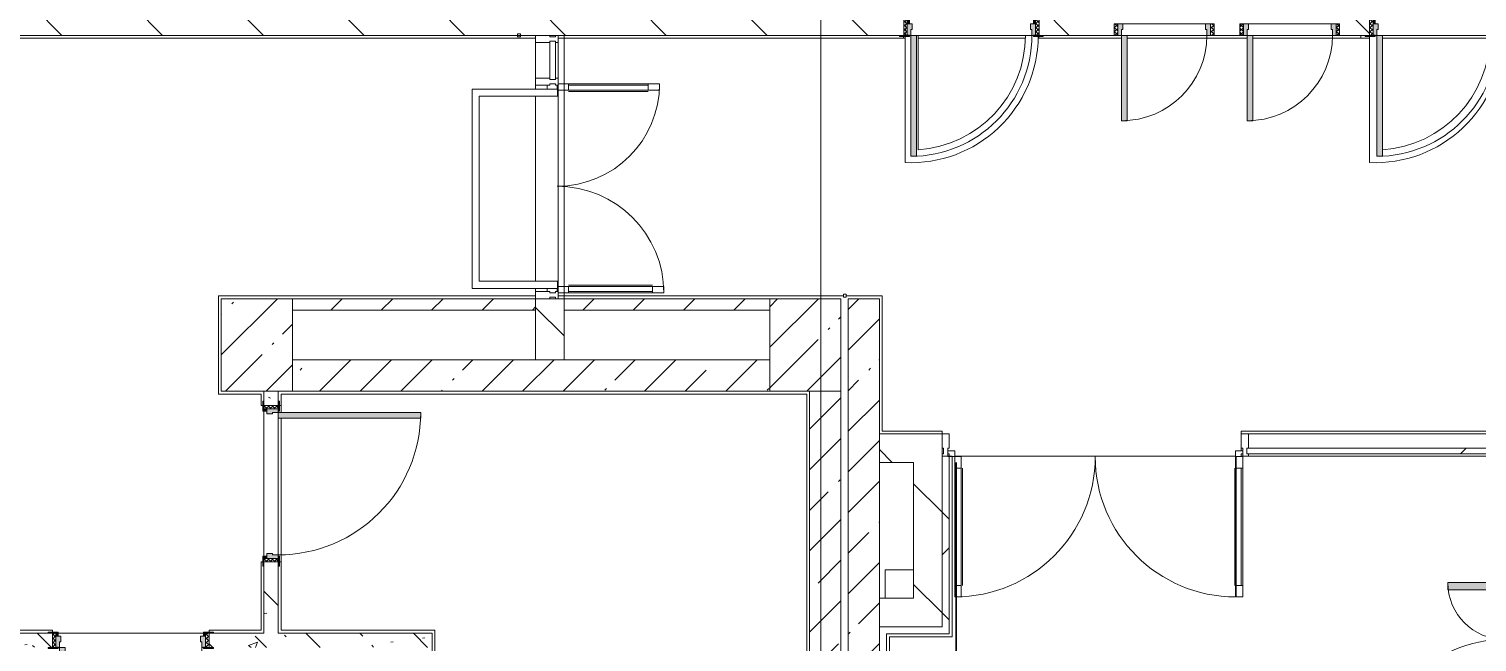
# Model space of a CAD drawing. Header units: millimetres. Extents: x -7229 to 193500, y -8553 to 29000.
# Drawn here: x 79000 to 89165, y 9138 to 13445 of the extents above; entities that cross this region are included whole.
import ezdxf

# ---------------------------------------------------------------- set-up
doc = ezdxf.new("R2010")
doc.units = ezdxf.units.MM
doc.linetypes.add('Осевая', pattern=[15875, 3175, -2381.25, 7937.5, -2381.25])
for name, color, linetype, lineweight in [('A-DETL-1', 7, 'Continuous', 30), ('A-GLAZ-CURT', 7, 'Continuous', 5), ('A-GLAZ-CWMG', 7, 'Continuous', 5), ('A-WALL', 7, 'Continuous', 5), ('A-WALL-1', 7, 'Continuous', 9), ('I-WALL', 7, 'Continuous', 5), ('S-COLS', 7, 'Continuous', 5), ('Оси', 7, 'Continuous', 9), ('Оси-2', 7, 'Осевая', 9)]:
    doc.layers.add(name, color=color, linetype=linetype, lineweight=lineweight)
for name, color, linetype, lineweight, true_color in [('A-DETL-GENF-3', 7, 'Continuous', 5, 0xaaaaaa), ('A-DOOR-1', 7, 'Continuous', 5, 0xaaaaaa), ('A-DOOR-2', 7, 'Continuous', 5, 0xe2e2e2), ('A-DOOR-FRAM-1', 7, 'Continuous', 5, 0xe2e2e2), ('A-DOOR-FRAM-2', 7, 'Continuous', 5, 0xaaaaaa), ('A-FLOR-1', 7, 'Continuous', 5, 0xaaaaaa), ('I-WALL-3', 7, 'Continuous', 5, 0x787878)]:
    doc.layers.add(name, color=color, linetype=linetype, lineweight=lineweight, true_color=true_color)
pattern_1 = [(45, (0, 0), (-285.1231, 285.1231), []), (45, (285.12, 0), (-285.1231, 285.1231), [504.031, -100.806, 16.764, -84.042])]
pattern_2 = [(135, (0, 0), (-353.5534, -353.5534), [])]
pattern_3 = [(135, (0, 0), (-377.1708, -377.1708), [533.4, -88.9, 17.78, -88.9]), (135, (0, 376.94), (-377.1708, -377.1708), []), (50, (0, 0), (637.6445, -55.7866), [66.675, -733.425]), (355, (0, 0), (-123.3494, 668.699), [53.34, -586.74]), (100.451, (53.14, -4.65), (514.299, 612.908), [56.665, -623.315]), (46.184, (0, 177.8), (948.7764, -147.15), [100.012, -1100.137]), (96.636, (79.1, 165.5), (830.909, 865.997), [84.998, -934.973]), (351.184, (0, 177.8), (830.918, 865.988), [80.01, -880.11]), (21, (88.9, 133.35), (530.6506, -357.9283), [66.675, -733.425]), (326, (88.9, 133.35), (216.308, 644.6585), [53.34, -586.74]), (71.451, (133.1, 103.5), (746.9596, 286.7243), [56.665, -623.315]), (37.5, (0, 0), (10.81053, 295.9426), [16.764, -562.864, 16.764, -578.866, -588.962]), (37.5, (0, 0), (10.81053, 295.9426), [-1175.258, 16.764, -572.198]), (7.5, (0, 0), (233.8692, 350.6318), [16.764, -322.834, 16.764, -549.529, -224.472]), (7.5, (0, 0), (233.8692, 350.6318), [-905.891, 16.764, -207.708]), (327.5, (-198.25, 0), (474.5678, -20.0513), [16.764, -205.486, 16.764, -676.656, -920.115]), (327.5, (-198.25, 0), (474.5678, -20.0513), [-915.67, 16.764, -903.351]), (317.5, (-287.15, 0), (518.4522, 88.9934), [16.764, -272.161, 16.764, -443.738, -653.415]), (317.5, (-287.15, 0), (518.4522, 88.9934), [-749.427, 16.764, -636.651])]
pattern_4 = [(135, (1751.41, 114.685), (-14.14214, -14.14214), []), (225, (1751.41, 114.685), (14.14214, -14.14214), [])]
pattern_5 = [(45, (-371.384, 114.685), (-14.1421, 14.1421), []), (135, (-371.384, 114.685), (-14.1421, -14.1421), [])]
pattern_6 = [(45, (0, 0), (-353.5534, 353.5534), []), (135, (0, 0), (-353.5534, -353.5534), [])]

# ---------------------------------------------------------------- blocks, each defined once
blk = doc.blocks.new('Системная панель - Стекло - 40мм-22736316-1_2_1_птичка зашивка')
at = {"layer": 'A-GLAZ-CURT'}
for p, q in [((135, 0), (-135, 0)), ((-135, 0), (-135, -40)), ((135, -40), (135, 0)), ((-135, -40), (135, -40))]:
    blk.add_line(p, q, dxfattribs=at)
blk = doc.blocks.new('Прямоугольный импост - Импост структурный с накладкой - 160мм Темный-32274872-1_2_1_птичка зашивка')
at = {"layer": 'A-GLAZ-CWMG'}
for p, q in [((82557, 13100), (82557, 13350)), ((82714, 13100), (82714, 13350))]:
    blk.add_line(p, q, dxfattribs=at)
blk = doc.blocks.new('Прямоугольный импост - Импост структурный с накладкой - 160мм Темный-30755840-1_2_1_птичка зашивка')
at = {"layer": 'A-GLAZ-CWMG'}
for p, q in [((-50, 40), (-50, 140)), ((-50, 140), (0, 140)), ((0, 140), (0, 40)), ((-40, 40), (-50, 40)), ((-50, -17), (-50, 0)), ((-50, 0), (-40, 0)), ((-40, 0), (-40, 40)), ((-10, 40), (-10, 0)), ((0, 40), (-10, 40)), ((-10, 0), (0, 0)), ((0, 0), (0, -17)), ((0, -17), (-50, -17))]:
    blk.add_line(p, q, dxfattribs=at)
blk = doc.blocks.new('Дверь_Витражная_остекление_ - ДВН_CОШ в витраже В-7-32274869-1_2_1_птичка зашивка')
at = {"layer": 'A-DETL-GENF-3'}
for p, q in [((-735, 730), (-690, 730)), ((-735, 730), (-735, 17)), ((-690, 730), (-735, 730)), ((-735, 730), (-735, 17)), ((-690, 730), (-690, 14)), ((-690, 14), (-690, 730)), ((735, 760), (690, 760)), ((690, 760), (690, 14)), ((735, 760), (690, 760)), ((690, 760), (690, 14)), ((735, 760), (735, 17)), ((735, 17), (735, 760)), ((-735, 650), (-690, 650)), ((-725, 650), (-725, 90)), ((-681, 650), (-681, 90)), ((681, 680), (681, 90)), ((735, 680), (690, 680)), ((725, 680), (725, 90)), ((-735, 90), (-690, 90)), ((-697, 10), (-725, 10)), ((-725, 10), (-697, 10)), ((-697, 10), (-725, 10)), ((735, 90), (690, 90)), ((702, 10), (725, 10)), ((702, 10), (725, 10)), ((702, 10), (725, 10)), ((-725, -60), (-697, -60)), ((725, -60), (703, -60))]:
    blk.add_line(p, q, dxfattribs=at)
at = {"layer": 'A-DOOR-1'}
for p, q in [((-735, 730), (-735, 17)), ((735, 760), (735, 17))]:
    blk.add_line(p, q, dxfattribs=at)
for centre, radius, start, end in [((-735, 10), 720, 360, 90), ((735, 10), 750, 90, 180)]:
    blk.add_arc(centre, radius, start, end, dxfattribs=at)
blk = doc.blocks.new('Прямоугольный импост - Импост структурный с накладкой - 160мм Темный-30755836-1_2_1_птичка зашивка')
at = {"layer": 'A-GLAZ-CWMG'}
for p, q in [((-25, 40), (-25, 140)), ((-25, 140), (25, 140)), ((25, 140), (25, 40)), ((-15, 40), (-25, 40)), ((-25, -17), (-25, 0)), ((-25, 0), (-15, 0)), ((-15, 0), (-15, 40)), ((15, 40), (15, 0)), ((25, 40), (15, 40)), ((15, 0), (25, 0)), ((25, 0), (25, -17)), ((25, -17), (-25, -17))]:
    blk.add_line(p, q, dxfattribs=at)
blk = doc.blocks.new('Прямоугольный импост - Импост структурный с накладкой - 160мм Темный-30755843-1_2_1_птичка зашивка')
at = {"layer": 'A-GLAZ-CWMG'}
for p, q in [((0, 140), (-50, 140)), ((-50, 140), (-50, 40)), ((0, 40), (0, 140)), ((-50, 40), (-40, 40)), ((-40, 0), (-50, 0)), ((-50, 0), (-50, -17)), ((-40, 40), (-40, 0)), ((-10, 0), (-10, 40)), ((-10, 40), (0, 40)), ((0, 0), (-10, 0)), ((0, -17), (0, 0)), ((-50, -17), (0, -17))]:
    blk.add_line(p, q, dxfattribs=at)
blk = doc.blocks.new('110_Дверь_СКБ_1Ст_Внутренняя1 - Д-4 _л_ 1100x2100h_су мгн-33293497-1_2_1_птичка зашивка')
at = {"layer": 'A-DOOR-1'}
h = blk.add_hatch(dxfattribs=at)
h.set_pattern_fill('FP_34', color=256, style=0, pattern_type=2)
h.set_pattern_definition(pattern_4)
h.paths.add_polyline_path([(537.5, 50), (537.5, -50), (562.5, -50), (562.5, 50)])
at = {"layer": 'A-DOOR-2'}
h = blk.add_hatch(color=256, dxfattribs=at)
h.paths.add_polyline_path([(-512.5, 50), (-507.1, -30), (-477.5, -30), (-477.5, 10), (-487.5, 10), (-487.5, 50), (-497.5, 50)])
h.paths.add_polyline_path([(537.5, 50), (512.5, 50), (512.5, 10), (502.5, 10), (502.5, -30), (537.5, -30)])
at = {"layer": 'A-DOOR-FRAM-1'}
for points in [[(472.5, 1050), (472.5, 50), (512.5, 50), (512.5, 1050)], [(-537.5, 58), (-567.5, 58), (-567.5, 50), (-497.5, 50), (-497.5, 58), (-517.5, 58)], [(542.5, 58), (522.5, 58), (522.5, 50), (592.5, 50), (592.5, 58), (562.5, 58)], [(-537.5, -50), (-567.5, -50), (-567.5, -58), (-497.5, -58), (-497.5, -50), (-522.3, -50)], [(-497.5, -30), (-512.5, -30), (-512.5, -50), (-497.5, -50)], [(537.5, -30), (522.5, -30), (522.5, -50), (537.5, -50)], [(522.5, -50), (522.5, -58), (592.5, -58), (592.5, -50), (537.5, -50)]]:
    blk.add_hatch(color=256, dxfattribs=at).paths.add_polyline_path(points)
at = {"layer": 'A-DOOR-FRAM-2'}
h = blk.add_hatch(dxfattribs=at)
h.set_pattern_fill('FP_35', color=256, style=0, pattern_type=2)
h.set_pattern_definition(pattern_5)
h.paths.add_polyline_path([(-512.5, 50), (-537.5, 50), (-537.5, -50), (-512.5, -50), (-512.5, -37.1)])
at = {"layer": 'A-DOOR-1'}
for p, q in [((512.5, 1050), (472.5, 1050)), ((472.5, 1050), (472.5, 50)), ((512.5, 50), (512.5, 1050)), ((472.5, 50), (512.5, 50))]:
    blk.add_line(p, q, dxfattribs=at)
blk.add_arc((512.5, 50), 1000, 90, 180, dxfattribs=at)
at = {"layer": 'A-DOOR-FRAM-2'}
for p, q in [((-497.5, 58), (-567.5, 58)), ((-567.5, 58), (-567.5, 50)), ((-567.5, 50), (-497.5, 50)), ((-512.5, 50), (-537.5, 50)), ((-537.5, 50), (-537.5, -50)), ((-487.5, 50), (-512.5, 50)), ((-512.5, 50), (-512.5, -30)), ((-512.5, -50), (-512.5, 50)), ((-497.5, 50), (-512.5, 50)), ((-512.5, 50), (-512.5, 49)), ((-512.5, 49), (-497.5, 49)), ((-497.5, 50), (-497.5, 58)), ((-497.5, 49), (-497.5, 50)), ((-487.5, 10), (-487.5, 50)), ((-477.5, 10), (-487.5, 10)), ((-477.5, -30), (-477.5, 10)), ((512.5, 10), (502.5, 10)), ((502.5, 10), (502.5, -30)), ((512.5, 50), (512.5, 10)), ((537.5, 50), (512.5, 50)), ((592.5, 58), (522.5, 58)), ((522.5, 58), (522.5, 50)), ((537.5, 50), (522.5, 50)), ((522.5, 50), (522.5, 49)), ((522.5, 50), (592.5, 50)), ((522.5, 49), (537.5, 49)), ((537.5, -30), (537.5, 50)), ((562.5, 50), (537.5, 50)), ((537.5, 50), (537.5, -50)), ((537.5, 49), (537.5, 50)), ((562.5, -50), (562.5, 50)), ((592.5, 50), (592.5, 58)), ((-497.5, -50), (-567.5, -50)), ((-567.5, -50), (-567.5, -58)), ((-567.5, -58), (-497.5, -58)), ((-537.5, -50), (-512.5, -50)), ((-512.5, -30), (-477.5, -30)), ((-497.5, -30), (-512.5, -30)), ((-512.5, -30), (-512.5, -50)), ((-512.5, -50), (-497.5, -50)), ((-497.5, -50), (-497.5, -30)), ((-497.5, -58), (-497.5, -50)), ((502.5, -30), (537.5, -30)), ((537.5, -30), (522.5, -30)), ((522.5, -30), (522.5, -50)), ((522.5, -50), (537.5, -50)), ((592.5, -50), (522.5, -50)), ((522.5, -50), (522.5, -58)), ((522.5, -58), (592.5, -58)), ((537.5, -50), (537.5, -30)), ((537.5, -50), (562.5, -50)), ((592.5, -58), (592.5, -50))]:
    blk.add_line(p, q, dxfattribs=at)
blk = doc.blocks.new('110_Дверь_СКБ_1Ст_Внутренняя1 - Д-8 950x2100h_охрана-31784688-1_2_1_птичка зашивка')
at = {"layer": 'A-DOOR-1'}
h = blk.add_hatch(dxfattribs=at)
h.set_pattern_fill('FP_23', color=256, style=0, pattern_type=2)
h.set_pattern_definition([(135, (1826.41, 164.685), (-14.14214, -14.14214), []), (225, (1826.41, 164.685), (14.14214, -14.14214), [])])
h.paths.add_polyline_path([(487, 100), (462, 100), (462, -100), (487, -100)])
at = {"layer": 'A-DOOR-2'}
h = blk.add_hatch(color=256, dxfattribs=at)
h.paths.add_polyline_path([(-423, 100), (-438, 100), (-438, 20), (-403, 20), (-403, 60), (-413, 60), (-413, 100)])
h.paths.add_polyline_path([(462, 100), (437, 100), (437, 60), (427, 60), (427, 20), (462, 20)])
at = {"layer": 'A-DOOR-FRAM-1'}
for points in [[(397, 950), (397, 100), (437, 100), (437, 950)], [(-433, 108), (-493, 108), (-493, 100), (-423, 100), (-423, 108)], [(467, 108), (447, 108), (447, 100), (517, 100), (517, 108), (487, 108)], [(-438, 20), (-438, -100), (-423, -100), (-423, 20)], [(447, 20), (447, -100), (462, -100), (462, 20)], [(-463, -100), (-493, -100), (-493, -108), (-423, -108), (-423, -100), (-438, -100)], [(487, -100), (447, -100), (447, -108), (517, -108), (517, -100)]]:
    blk.add_hatch(color=256, dxfattribs=at).paths.add_polyline_path(points)
at = {"layer": 'A-DOOR-FRAM-2'}
h = blk.add_hatch(dxfattribs=at)
h.set_pattern_fill('FP_24', color=256, style=0, pattern_type=2)
h.set_pattern_definition([(45, (-296.384, 164.685), (-14.1421, 14.1421), []), (135, (-296.384, 164.685), (-14.1421, -14.1421), [])])
h.paths.add_polyline_path([(-459, 100), (-463, 100), (-463, -100), (-438, -100), (-438, 100)])
at = {"layer": 'A-DOOR-1'}
for p, q in [((437, 950), (397, 950)), ((397, 950), (397, 100)), ((437, 100), (437, 950)), ((397, 100), (437, 100))]:
    blk.add_line(p, q, dxfattribs=at)
blk.add_arc((437, 100), 850, 90, 180, dxfattribs=at)
at = {"layer": 'A-DOOR-FRAM-2'}
for p, q in [((-423, 108), (-493, 108)), ((-493, 108), (-493, 100)), ((-423, 100), (-423, 108)), ((517, 108), (447, 108)), ((447, 108), (447, 100)), ((517, 100), (517, 108)), ((-493, 100), (-423, 100)), ((-438, 100), (-463, 100)), ((-463, 100), (-463, -100)), ((-413, 100), (-438, 100)), ((-438, 100), (-438, 20)), ((-438, -100), (-438, 100)), ((-423, 100), (-438, 100)), ((-438, 100), (-438, 99)), ((-438, 99), (-423, 99)), ((-438, 20), (-403, 20)), ((-423, 20), (-438, 20)), ((-438, 20), (-438, -100)), ((-423, 99), (-423, 100)), ((-423, -100), (-423, 20)), ((-413, 60), (-413, 100)), ((-403, 60), (-413, 60)), ((-403, 20), (-403, 60)), ((437, 60), (427, 60)), ((427, 60), (427, 20)), ((427, 20), (462, 20)), ((437, 100), (437, 60)), ((462, 100), (437, 100)), ((462, 100), (447, 100)), ((447, 100), (447, 99)), ((447, 100), (517, 100)), ((447, 99), (462, 99)), ((462, 20), (447, 20)), ((447, 20), (447, -100)), ((462, 20), (462, 100)), ((487, 100), (462, 100)), ((462, 100), (462, -100)), ((462, 99), (462, 100)), ((462, -100), (462, 20)), ((487, -100), (487, 100)), ((-423, -100), (-493, -100)), ((-493, -100), (-493, -108)), ((-463, -100), (-438, -100)), ((-438, -100), (-423, -100)), ((-423, -108), (-423, -100)), ((447, -100), (462, -100)), ((517, -100), (447, -100)), ((447, -100), (447, -108)), ((462, -100), (487, -100)), ((517, -108), (517, -100)), ((-493, -108), (-423, -108)), ((447, -108), (517, -108))]:
    blk.add_line(p, q, dxfattribs=at)
blk = doc.blocks.new('110_Дверь_СКБ_2Ст - Д-2а_п_ Из коридора на лестницу-32215424-1_2_1_птичка зашивка')
at = {"layer": 'A-DOOR-2'}
for points in [[(-638, 709), (-638, 125), (-588, 125), (-588, 1025), (-638, 1025), (-638, 926)], [(612, 152), (612, 125), (662, 131), (662, 525), (612, 525), (612, 156)], [(698, -125), (712, -125), (712, 45), (698, 45), (698, -50)]]:
    blk.add_hatch(color=256, dxfattribs=at).paths.add_polyline_path(points)
h = blk.add_hatch(color=256, dxfattribs=at)
h.paths.add_polyline_path([(-688, 45), (-628, 45), (-628, 75), (-638, 75), (-638, 125), (-688, 120)])
h.paths.add_polyline_path([(652, 45), (712, 45), (712, 125), (662, 125), (662, 75), (652, 75), (652, 57)])
at = {"layer": 'A-DOOR-FRAM-1'}
for points in [[(-743, 125), (-672, 125), (-672, 133), (-743, 133)], [(698, 128), (698, 125), (768, 125), (768, 133), (698, 130)], [(-688, -125), (-672, -125), (-672, 45), (-688, 45)], [(-743, -125), (-743, -133), (-672, -133), (-672, -125), (-732, -125)], [(698, -133), (768, -133), (768, -125), (698, -125)]]:
    blk.add_hatch(color=256, dxfattribs=at).paths.add_polyline_path(points)
at = {"layer": 'A-DOOR-1'}
for p, q in [((-638, 1025), (-638, 125)), ((-588, 1025), (-638, 1025)), ((-588, 125), (-588, 1025)), ((662, 525), (612, 525)), ((612, 525), (612, 125)), ((662, 125), (662, 525)), ((-638, 125), (-588, 125)), ((612, 125), (662, 125))]:
    blk.add_line(p, q, dxfattribs=at)
for centre, radius, start, end in [((-638, 125), 900, 0, 90), ((662, 125), 400, 90, 180)]:
    blk.add_arc(centre, radius, start, end, dxfattribs=at)
at = {"layer": 'A-DOOR-FRAM-2'}
for p, q in [((-672, 133), (-743, 133)), ((-743, 133), (-743, 125)), ((-743, 125), (-672, 125)), ((-638, 125), (-688, 125)), ((-688, 125), (-688, 45)), ((-672, 125), (-672, 133)), ((-638, 75), (-638, 125)), ((662, 125), (662, 75)), ((712, 125), (662, 125)), ((768, 133), (698, 133)), ((698, 133), (698, 125)), ((698, 125), (768, 125)), ((712, 45), (712, 125)), ((768, 125), (768, 133)), ((-688, 45), (-628, 45)), ((-672, 45), (-688, 45)), ((-688, 45), (-688, -125)), ((-672, -125), (-672, 45)), ((-628, 75), (-638, 75)), ((-628, 45), (-628, 75)), ((662, 75), (652, 75)), ((652, 75), (652, 45)), ((652, 45), (712, 45)), ((712, 45), (698, 45)), ((698, 45), (698, -125)), ((712, -125), (712, 45)), ((-672, -125), (-743, -125)), ((-743, -125), (-743, -133)), ((-743, -133), (-672, -133)), ((-688, -125), (-672, -125)), ((-672, -133), (-672, -125)), ((698, -125), (712, -125)), ((768, -125), (698, -125)), ((698, -125), (698, -133)), ((698, -133), (768, -133)), ((768, -133), (768, -125))]:
    blk.add_line(p, q, dxfattribs=at)
blk = doc.blocks.new('Дверь_Витражная_остекление_ - ВВ-17 остекление-32475309-1_2_1_птичка зашивка')
at = {"layer": 'A-DETL-GENF-3'}
for p, q in [((-940, -20), (-985, -20)), ((-985, -1005), (-985, -20)), ((-940, -20), (-985, -20)), ((-985, -20), (-985, -1005)), ((-985, -100), (-940, -100)), ((-975, -925), (-975, -100)), ((-940, -1005), (-940, -20)), ((-940, -1005), (-940, -20)), ((-931, -925), (-931, -100)), ((981, -925), (981, -100)), ((990, -1005), (990, -20)), ((990, -20), (990, -1005)), ((1035, -100), (990, -100)), ((1025, -925), (1025, -100)), ((1035, -1005), (1035, -20)), ((1035, -1005), (1035, -20)), ((-985, -925), (-940, -925)), ((-985, -1005), (-940, -1005)), ((-985, -1005), (-940, -1005)), ((1035, -925), (990, -925)), ((1035, -1005), (990, -1005)), ((990, -1005), (1035, -1005))]:
    blk.add_line(p, q, dxfattribs=at)
at = {"layer": 'A-DOOR-1'}
for p, q in [((-1035, 20), (-985, 20)), ((-1035, -20), (-1035, 20)), ((-985, 20), (-985, -20)), ((985, 20), (1035, 20)), ((985, -20), (985, 20)), ((1035, 20), (1035, -20)), ((-985, -20), (-1035, -20)), ((-985, -1005), (-985, -20)), ((985, -1005), (985, -20)), ((1035, -20), (985, -20))]:
    blk.add_line(p, q, dxfattribs=at)
for centre, start, end in [((-985, -20), 270, 0), ((985, -20), 180, 270)]:
    blk.add_arc(centre, 985, start, end, dxfattribs=at)
blk = doc.blocks.new('Системная панель - Стекло - 40мм-32474674-1_2_1_птичка зашивка')
at = {"layer": 'A-GLAZ-CURT'}
h = blk.add_hatch(dxfattribs=at)
h.set_pattern_fill('FP_64', color=256, style=0, pattern_type=2)
h.set_pattern_definition([(45, (-88935, -9960), (-1414.214, 1414.214), [1000, -3000]), (45, (-89935, -10460), (-1414.214, 1414.214), [3000, -1000]), (45, (-87935, -10960), (-1414.214, 1414.214), [1000, -3000])])
h.paths.add_polyline_path([(875, 0), (885, 0), (885, 40), (-885, 40), (-885, 0), (825, 0)])
for p, q in [((885, 40), (-885, 40)), ((-885, 40), (-885, 0)), ((-885, 0), (885, 0)), ((885, 0), (885, 40))]:
    blk.add_line(p, q, dxfattribs=at)
blk = doc.blocks.new('Прямоугольный импост - Импост структурный с накладкой - 160мм Темный-32475581-1_2_1_птичка зашивка')
at = {"layer": 'A-GLAZ-CWMG'}
for p, q in [((89310, 10600), (87560, 10600)), ((89250, 10443), (87560, 10443))]:
    blk.add_line(p, q, dxfattribs=at)
blk = doc.blocks.new('Прямоугольный импост - Импост структурный с накладкой - 160мм Темный-V50-1_2_1_птичка зашивка')
at = {"layer": 'A-GLAZ-CWMG'}
for p, q in [((-25, 0), (-25, 17)), ((-25, 17), (25, 17)), ((-15, 0), (-25, 0)), ((-15, -40), (-15, 0)), ((25, 0), (15, 0)), ((15, 0), (15, -40)), ((25, 17), (25, 0)), ((-25, -140), (-25, -40)), ((-25, -40), (-15, -40)), ((15, -40), (25, -40)), ((25, -40), (25, -140)), ((25, -140), (-25, -140))]:
    blk.add_line(p, q, dxfattribs=at)
blk = doc.blocks.new('Прямоугольный импост - Импост структурный с накладкой - 160мм Темный-32348142-1_2_1_птичка зашивка')
at = {"layer": 'A-GLAZ-CWMG'}
for p, q in [((0, 17), (-50, 17)), ((-50, 17), (-50, 0)), ((-50, 0), (-40, 0)), ((-40, 0), (-40, -40)), ((-10, -40), (-10, 0)), ((-10, 0), (0, 0)), ((0, 0), (0, 17)), ((-40, -40), (-50, -40)), ((-50, -40), (-50, -140)), ((0, -40), (-10, -40)), ((0, -140), (0, -40)), ((-50, -140), (0, -140))]:
    blk.add_line(p, q, dxfattribs=at)
blk = doc.blocks.new('110_Дверь_СКБ_1Ст_Внутренняя1 - Д-4 _п_ 1100x2100h_су мгн 2-33304581-1_2_1_птичка зашивка')
at = {"layer": 'A-DOOR-1'}
h = blk.add_hatch(dxfattribs=at)
h.set_pattern_fill('FP_34', color=256, style=0, pattern_type=2)
h.set_pattern_definition(pattern_4)
h.paths.add_polyline_path([(537.5, 50), (537.5, -50), (562.5, -50), (562.5, 50)])
at = {"layer": 'A-DOOR-2'}
h = blk.add_hatch(color=256, dxfattribs=at)
h.paths.add_polyline_path([(512.5, 50), (512.5, 10), (502.5, 10), (502.5, -30), (537.5, -30), (532.1, 50), (522.5, 50)])
h.paths.add_polyline_path([(-512.5, 50), (-512.5, -30), (-477.5, -30), (-477.5, 10), (-487.5, 10), (-487.5, 50), (-497.5, 50)])
at = {"layer": 'A-DOOR-FRAM-1'}
for points in [[(-487.5, 1050), (-487.5, 50), (-447.5, 50), (-447.5, 1050)], [(-517.5, 58), (-567.5, 58), (-567.5, 50), (-497.5, 50), (-497.5, 58), (-512.5, 58)], [(530.1, 58), (522.5, 58), (522.5, 50), (592.5, 50), (592.5, 58), (537.5, 58)], [(-537.5, -50), (-567.5, -50), (-567.5, -58), (-497.5, -58), (-497.5, -50), (-519.8, -50)], [(-497.5, -30), (-512.5, -30), (-512.5, -50), (-497.5, -50)], [(537.5, -30), (522.5, -30), (522.5, -50), (537.5, -50)], [(522.5, -50), (522.5, -58), (592.5, -58), (592.5, -50), (537.5, -50)]]:
    blk.add_hatch(color=256, dxfattribs=at).paths.add_polyline_path(points)
at = {"layer": 'A-DOOR-FRAM-2'}
h = blk.add_hatch(dxfattribs=at)
h.set_pattern_fill('FP_35', color=256, style=0, pattern_type=2)
h.set_pattern_definition(pattern_5)
h.paths.add_polyline_path([(-512.5, 50), (-537.5, 50), (-537.5, -50), (-512.5, -50), (-512.5, -41.8)])
at = {"layer": 'A-DOOR-1'}
for p, q in [((-487.5, 1050), (-487.5, 50)), ((-447.5, 1050), (-487.5, 1050)), ((-447.5, 50), (-447.5, 1050)), ((-487.5, 50), (-447.5, 50))]:
    blk.add_line(p, q, dxfattribs=at)
blk.add_arc((-487.5, 50), 1000, 360, 90, dxfattribs=at)
at = {"layer": 'A-DOOR-FRAM-2'}
for p, q in [((-497.5, 58), (-567.5, 58)), ((-567.5, 58), (-567.5, 50)), ((-567.5, 50), (-497.5, 50)), ((-512.5, 50), (-537.5, 50)), ((-537.5, 50), (-537.5, -50)), ((-487.5, 50), (-512.5, 50)), ((-512.5, 50), (-512.5, -30)), ((-512.5, -50), (-512.5, 50)), ((-497.5, 50), (-512.5, 50)), ((-512.5, 50), (-512.5, 49)), ((-512.5, 49), (-497.5, 49)), ((-497.5, 50), (-497.5, 58)), ((-497.5, 49), (-497.5, 50)), ((-487.5, 10), (-487.5, 50)), ((-477.5, 10), (-487.5, 10)), ((-477.5, -30), (-477.5, 10)), ((512.5, 10), (502.5, 10)), ((502.5, 10), (502.5, -30)), ((512.5, 50), (512.5, 10)), ((537.5, 50), (512.5, 50)), ((592.5, 58), (522.5, 58)), ((522.5, 58), (522.5, 50)), ((537.5, 50), (522.5, 50)), ((522.5, 50), (522.5, 49)), ((522.5, 50), (592.5, 50)), ((522.5, 49), (537.5, 49)), ((537.5, -30), (537.5, 50)), ((562.5, 50), (537.5, 50)), ((537.5, 50), (537.5, -50)), ((537.5, 49), (537.5, 50)), ((562.5, -50), (562.5, 50)), ((592.5, 50), (592.5, 58)), ((-497.5, -50), (-567.5, -50)), ((-567.5, -50), (-567.5, -58)), ((-567.5, -58), (-497.5, -58)), ((-537.5, -50), (-512.5, -50)), ((-512.5, -30), (-477.5, -30)), ((-497.5, -30), (-512.5, -30)), ((-512.5, -30), (-512.5, -50)), ((-512.5, -50), (-497.5, -50)), ((-497.5, -50), (-497.5, -30)), ((-497.5, -58), (-497.5, -50)), ((502.5, -30), (537.5, -30)), ((537.5, -30), (522.5, -30)), ((522.5, -30), (522.5, -50)), ((522.5, -50), (537.5, -50)), ((592.5, -50), (522.5, -50)), ((522.5, -50), (522.5, -58)), ((522.5, -58), (592.5, -58)), ((537.5, -50), (537.5, -30)), ((537.5, -50), (562.5, -50)), ((592.5, -58), (592.5, -50))]:
    blk.add_line(p, q, dxfattribs=at)
blk = doc.blocks.new('110_Дверь_СКБ_1Ст - д-18 700x2100h_Технический шкаф ЭОМ и СС-23257539-1_2_1_птичка зашивка')
at = {"layer": 'A-DOOR-1'}
h = blk.add_hatch(dxfattribs=at)
h.set_pattern_fill('FP_85', color=256, style=0, pattern_type=2)
h.set_pattern_definition([(135, (1951.41, 164.685), (-14.14214, -14.14214), []), (225, (1951.41, 164.685), (14.14214, -14.14214), [])])
h.paths.add_polyline_path([(362, 100), (337, 100), (337, 20), (362, 20)])
at = {"layer": 'A-DOOR-2'}
h = blk.add_hatch(color=256, dxfattribs=at)
h.paths.add_polyline_path([(-313, 100), (-313, 20), (-278, 20), (-278, 60), (-288, 60), (-288, 100), (-298, 100)])
h.paths.add_polyline_path([(312, 100), (312, 60), (302, 60), (302, 20), (337, 20), (337, 100), (322, 100)])
at = {"layer": 'A-DOOR-FRAM-1'}
blk.add_hatch(color=256, dxfattribs=at).paths.add_polyline_path([(272, 700), (272, 100), (312, 100), (312, 700)])
at = {"layer": 'A-DOOR-FRAM-2'}
h = blk.add_hatch(dxfattribs=at)
h.set_pattern_fill('FP_86', color=256, style=0, pattern_type=2)
h.set_pattern_definition([(45, (-171.384, 164.685), (-14.1421, 14.1421), []), (135, (-171.384, 164.685), (-14.1421, -14.1421), [])])
h.paths.add_polyline_path([(-338, 100), (-338, 20), (-313, 20), (-313, 100)])
at = {"layer": 'A-DOOR-1'}
for p, q in [((312, 700), (272, 700)), ((272, 700), (272, 100)), ((312, 100), (312, 700)), ((272, 100), (312, 100))]:
    blk.add_line(p, q, dxfattribs=at)
blk.add_arc((312, 100), 600, 90, 180, dxfattribs=at)
at = {"layer": 'A-DOOR-FRAM-2'}
for p, q in [((-313, 100), (-338, 100)), ((-338, 100), (-338, 20)), ((-338, 20), (-313, 20)), ((-288, 100), (-313, 100)), ((-313, 100), (-313, 20)), ((-313, 20), (-313, 100)), ((-313, 20), (-278, 20)), ((-288, 60), (-288, 100)), ((-288, 100), (272, 100)), ((-278, 60), (-288, 60)), ((-278, 20), (-278, 60)), ((302, 20), (-278, 20)), ((312, 60), (302, 60)), ((302, 60), (302, 20)), ((302, 20), (337, 20)), ((312, 100), (312, 60)), ((337, 100), (312, 100)), ((337, 20), (337, 100)), ((362, 100), (337, 100)), ((337, 100), (337, 20)), ((337, 20), (362, 20)), ((362, 20), (362, 100))]:
    blk.add_line(p, q, dxfattribs=at)
blk = doc.blocks.new('BSC_Колонна _Прямоугольная - 650х500-V95-1_2_1_птичка зашивка')
at = {"layer": 'S-COLS'}
h = blk.add_hatch(dxfattribs=at)
h.set_pattern_fill('FP_106', color=256, style=0, pattern_type=2)
h.set_pattern_definition([(135, (11225, -80600), (-285.1231, -285.1231), []), (135, (11225, -80314.88), (-285.1231, -285.1231), [504.031, -100.806, 16.764, -84.042])])
h.paths.add_polyline_path([(325, 30), (325, 250), (-325, 250), (-325, -250), (325, -250), (325, -89)])
for p, q in [((325, 250), (-325, 250)), ((-325, 250), (-325, -250)), ((325, -250), (325, 250)), ((-325, -250), (325, -250))]:
    blk.add_line(p, q, dxfattribs=at)

msp = doc.modelspace()

# ---------------------------------------------------------------- hatches: boundary and pattern name
at = {"layer": 'I-WALL'}
h = msp.add_hatch(dxfattribs=at)
h.set_pattern_fill('FP_19', color=256, style=0, pattern_type=2)
h.set_pattern_definition(pattern_2)
h.paths.add_polyline_path([(73620, 13400), (84700, 13400), (84700, 13600), (68650, 13600), (68650, 13400), (73540, 13400)])
h = msp.add_hatch(dxfattribs=at)
h.set_pattern_fill('FP_19', color=256, style=0, pattern_type=2)
h.set_pattern_definition(pattern_2)
h.paths.add_polyline_path([(85140, 13400), (85140, 13600), (84700, 13600), (84700, 13400), (85110, 13400)])
h.paths.add_polyline_path([(86090, 13400), (86618.4, 13400), (86618.4, 13600), (86090, 13600)])
h.paths.add_polyline_path([(88350, 13400), (88410, 13400), (88410, 13600), (88200, 13600), (88200, 13400)])
h.paths.add_polyline_path([(87450, 13400), (87500, 13400), (87500, 13600), (87318.4, 13600), (87318.4, 13400), (87370, 13400)])
h = msp.add_hatch(dxfattribs=at)
h.set_pattern_fill('FP_18', color=256, style=0, pattern_type=2)
h.set_pattern_definition([(45, (0, 0), (-176.7767, 176.7767), [])])
h.paths.add_polyline_path([(81633, 11470), (82557, 11470), (82557, 11550), (80850, 11550), (80850, 11470)])
h.paths.add_polyline_path([(84200, 11470), (84200, 11550), (82757, 11550), (82757, 11470), (83418.7, 11470)])
h = msp.add_hatch(dxfattribs=at)
h.set_pattern_fill('FP_19', color=256, style=0, pattern_type=2)
h.set_pattern_definition(pattern_2)
h.paths.add_polyline_path([(82714, 11120), (82757, 11120), (82757, 11550), (82557, 11550), (82557, 11120)])
h = msp.add_hatch(dxfattribs=at)
h.set_pattern_fill('FP_1', color=256, style=0, pattern_type=2)
h.set_pattern_definition(pattern_1)
h.paths.add_polyline_path([(84758, 7650), (84970, 7650), (84970, 11550), (84750, 11550), (84750, 7650)])
h = msp.add_hatch(dxfattribs=at)
h.set_pattern_fill('FP_1', color=256, style=0, pattern_type=2)
h.set_pattern_definition(pattern_1)
h.paths.add_polyline_path([(83418.7, 10900), (84200, 10900), (84200, 11120), (80850, 11120), (80850, 10900), (82714, 10900)])
h = msp.add_hatch(dxfattribs=at)
h.set_pattern_fill('FP_1', color=256, style=0, pattern_type=2)
h.set_pattern_definition(pattern_1)
h.paths.add_polyline_path([(84700, 4050), (84700, 10900), (84480, 10900), (84480, 4050)])
h = msp.add_hatch(dxfattribs=at)
h.set_pattern_fill('FP_19', color=256, style=0, pattern_type=2)
h.set_pattern_definition(pattern_2)
h.paths.add_polyline_path([(85011.6, 10400), (85410, 10400), (85410, 10600), (84970, 10600), (84970, 10400), (85010, 10400)])
h = msp.add_hatch(dxfattribs=at)
h.set_pattern_fill('FP_19', color=256, style=0, pattern_type=2)
h.set_pattern_definition(pattern_2)
h.paths.add_polyline_path([(85306.6, 9245), (85410, 9245), (85410, 10400), (85210, 10400), (85210, 9245)])
h = msp.add_hatch(dxfattribs=at)
h.set_pattern_fill('FP_20', color=256, style=0, pattern_type=2)
h.set_pattern_definition(pattern_6)
h.paths.add_polyline_path([(85410, 9195), (85460, 9195), (85460, 10443), (85410, 10443), (85410, 9245)])
h = msp.add_hatch(dxfattribs=at)
h.set_pattern_fill('FP_20', color=256, style=0, pattern_type=2)
h.set_pattern_definition(pattern_6)
h.paths.add_polyline_path([(85002.5, 7520), (85020, 7520), (85020, 9195), (84970, 9195), (84970, 7520)])
at = {"layer": 'I-WALL-3'}
h = msp.add_hatch(dxfattribs=at)
h.set_pattern_fill('FP_31', color=256, style=0, pattern_type=2)
h.set_pattern_definition(pattern_3)
h.paths.add_polyline_path([(80650, 9200), (80750, 9200), (80750, 9700), (80650, 9700), (80650, 9220)])
h.paths.add_polyline_path([(80750, 10800), (80750, 10900), (80650, 10900), (80650, 10800)])
h = msp.add_hatch(dxfattribs=at)
h.set_pattern_fill('FP_31', color=256, style=0, pattern_type=2)
h.set_pattern_definition(pattern_3)
h.paths.add_polyline_path([(78980.5, 9100), (79165, 9100), (79165, 9200), (78858, 9200), (78858, 9100), (78888, 9100)])
h.paths.add_polyline_path([(75950, 9100), (75980, 9100), (75980, 9200), (75700, 9200), (75700, 9100), (75829.4, 9100)])
h.paths.add_polyline_path([(76930, 9100), (77758, 9100), (77758, 9200), (76930, 9200)])
h.paths.add_polyline_path([(80295, 9100), (81830, 9100), (81830, 9200), (80265, 9200), (80265, 9100)])
at = {"layer": 'S-COLS'}
h = msp.add_hatch(dxfattribs=at)
h.set_pattern_fill('FP_1', color=256, style=0, pattern_type=2)
h.set_pattern_definition(pattern_1)
h.paths.add_polyline_path([(84460, 10900), (84700, 10900), (84700, 11550), (84200, 11550), (84200, 10900)])

# ---------------------------------------------------------------- linework, layer by layer
at = {"layer": 'A-DETL-1'}
msp.add_line((85510, 10400), (85510, 6300), dxfattribs=at)
at = {"layer": 'A-FLOR-1'}
for p, q in [((82557, 13380), (77299.8, 13380)), ((85151, 13380), (82714, 13380)), ((85140, 13392), (85140, 13380)), ((85151, 13392), (85151, 12505.8)), ((85241, 13400), (85230, 13400)), ((85241, 12596.6), (85241, 13400)), ((85241, 13380), (85993.7, 13380)), ((86040, 13400), (85995, 13400)), ((86668.4, 13380), (86083.8, 13380)), ((86090, 13380), (86090, 13392)), ((87550, 13380), (86708.4, 13380)), ((88411, 13380), (87590, 13380)), ((88350, 13400), (88350, 13380)), ((88411, 13392), (88411, 12505.8)), ((88501, 12596.6), (88501, 13400)), ((88501, 13380), (89253.7, 13380)), ((82111.3, 13022.4), (82111.3, 11622.4)), ((82711.3, 13022.4), (82111.3, 13022.4)), ((82711.3, 12972.4), (82711.3, 13022.4)), ((82714, 11600), (82714, 13050)), ((82161.3, 11672.4), (82161.3, 12972.4)), ((82161.3, 12972.4), (82711.3, 12972.4)), ((82111.3, 11622.4), (82711.3, 11622.4)), ((82711.3, 11672.4), (82161.3, 11672.4)), ((82711.3, 11622.4), (82711.3, 11672.4)), ((80330, 10880), (80330, 11570)), ((80330, 11570), (82557, 11570)), ((82714, 11570), (84717, 11570)), ((84737, 11570), (84990, 11570)), ((84990, 11570), (84990, 10620)), ((80630, 10880), (80330, 10880)), ((80630, 10800), (80630, 10880)), ((84460, 10880), (80770, 10880)), ((80770, 10880), (80770, 10750)), ((84460, 4070), (84460, 10880)), ((80642, 10800), (80630, 10800)), ((80770, 10800), (80758, 10800)), ((80770, 10710), (80770, 9220)), ((84990, 10620), (85410, 10620)), ((85410, 10620), (85410, 10600)), ((87510, 10600), (87510, 10620)), ((87510, 10620), (90035, 10620)), ((87510, 10480), (87510, 10500)), ((87470, 10443), (85500, 10443)), ((80630, 9220), (80630, 9700)), ((80630, 9700), (80642, 9700)), ((80758, 9700), (80770, 9700)), ((85010, 9445), (85010, 9645)), ((85010, 9645), (85210, 9645)), ((78858, 9220), (79165, 9220)), ((79165, 9220), (79165, 9208)), ((80265, 9208), (80265, 9220)), ((80265, 9220), (80630, 9220)), ((80770, 9220), (81850, 9220)), ((81850, 9220), (81850, 3790))]:
    msp.add_line(p, q, dxfattribs=at)
for centre, radius, start, end in [((85190, 13400), 895, 267.50529, 359.48672), ((85190, 13400), 805, 273.63543, 0), ((88450, 13400), 895, 267.50529, 359.48672), ((88450, 13400), 805, 273.63543, 0)]:
    msp.add_arc(centre, radius, start, end, dxfattribs=at)
at = {"layer": 'A-WALL'}
for p, q in [((82450, 13410), (82430, 13410)), ((82430, 13410), (82430, 13390)), ((82430, 13390), (82450, 13390)), ((82450, 13390), (82450, 13410)), ((84737, 11581), (84717, 11581)), ((84717, 11581), (84717, 11561)), ((84717, 11561), (84737, 11561)), ((84737, 11561), (84737, 11581))]:
    msp.add_line(p, q, dxfattribs=at)
at = {"layer": 'A-WALL-1'}
for p, q in [((82557, 11470), (82557, 11550)), ((82757, 11550), (82757, 11470)), ((82557, 11120), (82757, 11120)), ((84970, 10600), (84970, 10400)), ((85410, 10400), (85410, 10443)), ((85460, 9195), (85460, 10443)), ((84970, 9445), (84970, 9245)), ((85020, 9195), (85460, 9195)), ((85020, 7520), (85020, 9195))]:
    msp.add_line(p, q, dxfattribs=at)
at = {"layer": 'I-WALL'}
for p, q in [((77279.8, 13400), (85110, 13400)), ((82757, 13400), (82757, 11550)), ((85995, 13400), (85241, 13400)), ((86120, 13400), (86618.4, 13400)), ((87318.4, 13400), (87500, 13400)), ((88200, 13400), (88380, 13400)), ((89255, 13400), (88501, 13400)), ((82557, 13022.4), (82557, 13050)), ((82557, 11672.4), (82557, 12972.4)), ((82557, 11600), (82557, 11622.4)), ((82557, 11550), (80850, 11550)), ((82757, 11550), (82557, 11550)), ((84200, 11550), (82757, 11550)), ((84200, 11470), (84200, 11550)), ((84750, 11550), (84750, 7650)), ((84970, 11550), (84750, 11550)), ((84970, 10600), (84970, 11550)), ((80850, 11470), (82557, 11470)), ((82557, 11470), (82557, 11120)), ((82757, 11120), (82757, 11470)), ((82757, 11470), (84200, 11470)), ((82557, 11120), (80850, 11120)), ((84200, 11120), (82757, 11120)), ((84200, 10900), (84200, 11120)), ((80650, 10900), (80650, 10830)), ((80750, 10830), (80750, 10900)), ((80850, 10900), (84200, 10900)), ((84480, 10900), (84480, 4050)), ((84700, 10900), (84480, 10900)), ((84700, 4050), (84700, 10900)), ((80650, 9740), (80650, 10760)), ((80750, 10710), (80750, 9750)), ((85410, 10600), (84970, 10600)), ((85410, 10443), (85410, 10600)), ((84970, 9445), (84970, 10400)), ((84970, 10400), (85210, 10400)), ((85210, 10400), (85210, 9445)), ((85480, 10443), (85410, 10443)), ((85410, 9245), (85410, 10400)), ((85480, 9175), (85480, 10443)), ((80650, 9670), (80650, 9200)), ((80750, 9200), (80750, 9670)), ((85210, 9445), (84970, 9445)), ((79135, 9200), (78888, 9200)), ((79205, 9200), (80225, 9200)), ((80650, 9200), (80295, 9200)), ((81830, 9200), (80750, 9200)), ((81830, 3750), (81830, 9200)), ((84970, 9245), (85410, 9245)), ((84970, 9245), (84970, 7520)), ((85040, 9175), (85480, 9175)), ((85040, 7520), (85040, 9175))]:
    msp.add_line(p, q, dxfattribs=at)
at = {"layer": 'S-COLS'}
for p, q in [((84700, 11550), (84200, 11550)), ((84200, 11550), (84200, 10900)), ((84700, 10900), (84700, 11550)), ((84200, 10900), (84700, 10900))]:
    msp.add_line(p, q, dxfattribs=at)
at = {"layer": 'Оси'}
for p, q in [((84560, 10029.8), (84560, 21915.1)), ((84560, -1906.3), (84560, 9979))]:
    msp.add_line(p, q, dxfattribs=at)
at = {"layer": 'Оси-2'}
msp.add_line((84560, 9979), (84560, 10029.8), dxfattribs=at)

# ---------------------------------------------------------------- block references
at = {"layer": 'A-DOOR-1'}
for name, p, rotation in [('110_Дверь_СКБ_1Ст_Внутренняя1 - Д-8 950x2100h_охрана-31784688-1_2_1_птичка зашивка', (85627.5, 13500), 180), ('110_Дверь_СКБ_1Ст_Внутренняя1 - Д-8 950x2100h_охрана-31784688-1_2_1_птичка зашивка', (88897.5, 13500), 180), ('110_Дверь_СКБ_1Ст - д-18 700x2100h_Технический шкаф ЭОМ и СС-23257539-1_2_1_птичка зашивка', (86980.9, 13500), 180), ('110_Дверь_СКБ_1Ст - д-18 700x2100h_Технический шкаф ЭОМ и СС-23257539-1_2_1_птичка зашивка', (87862.5, 13500), 180), ('Дверь_Витражная_остекление_ - ДВН_CОШ в витраже В-7-32274869-1_2_1_птичка зашивка', (82697, 12325), 269.9999999999999), ('110_Дверь_СКБ_1Ст_Внутренняя1 - Д-4 _п_ 1100x2100h_су мгн 2-33304581-1_2_1_птичка зашивка', (80700, 10262.5), 269.9999999999998), ('110_Дверь_СКБ_2Ст - Д-2а_п_ Из коридора на лестницу-32215424-1_2_1_птичка зашивка', (89485, 8893.6), 90), ('110_Дверь_СКБ_1Ст_Внутренняя1 - Д-4 _л_ 1100x2100h_су мгн-33293497-1_2_1_птичка зашивка', (79727.5, 9150), 180)]:
    msp.add_blockref(name, p, dxfattribs=dict(at, rotation=rotation))
msp.add_blockref('Дверь_Витражная_остекление_ - ВВ-17 остекление-32475309-1_2_1_птичка зашивка', (86485, 10460), dxfattribs=at)
at = {"layer": 'A-GLAZ-CURT', "rotation": 269.9999999999999}
msp.add_blockref('Системная панель - Стекло - 40мм-22736316-1_2_1_птичка зашивка', (82697, 13225), dxfattribs=at)
at = {"layer": 'A-GLAZ-CURT'}
msp.add_blockref('Системная панель - Стекло - 40мм-32474674-1_2_1_птичка зашивка', (88435, 10460), dxfattribs=at)
at = {"layer": 'A-GLAZ-CWMG'}
for name, p, rotation in [('Прямоугольный импост - Импост структурный с накладкой - 160мм Темный-30755843-1_2_1_птичка зашивка', (82697, 13400), 89.99999999999993), ('Прямоугольный импост - Импост структурный с накладкой - 160мм Темный-32348142-1_2_1_птичка зашивка', (85410, 10460), 180)]:
    msp.add_blockref(name, p, dxfattribs=dict(at, rotation=rotation))
for name in ['Прямоугольный импост - Импост структурный с накладкой - 160мм Темный-32274872-1_2_1_птичка зашивка', 'Прямоугольный импост - Импост структурный с накладкой - 160мм Темный-32475581-1_2_1_птичка зашивка']:
    msp.add_blockref(name, (0, 0), dxfattribs=at)
at = {"layer": 'A-GLAZ-CWMG', "extrusion": (0, 0, -1)}
for name, p, rotation in [('Прямоугольный импост - Импост структурный с накладкой - 160мм Темный-30755836-1_2_1_птичка зашивка', (-82697, 13075), 270.0000000000001), ('Прямоугольный импост - Импост структурный с накладкой - 160мм Темный-30755840-1_2_1_птичка зашивка', (-82697, 11550), 270.0000000000001), ('Прямоугольный импост - Импост структурный с накладкой - 160мм Темный-V50-1_2_1_птичка зашивка', (-87535, 10460), 180)]:
    msp.add_blockref(name, p, dxfattribs=dict(at, rotation=rotation))
at = {"layer": 'S-COLS', "rotation": 270.0000000000007}
msp.add_blockref('BSC_Колонна _Прямоугольная - 650х500-V95-1_2_1_птичка зашивка', (80600, 11225), dxfattribs=at)

doc.saveas('drawing.dxf')
